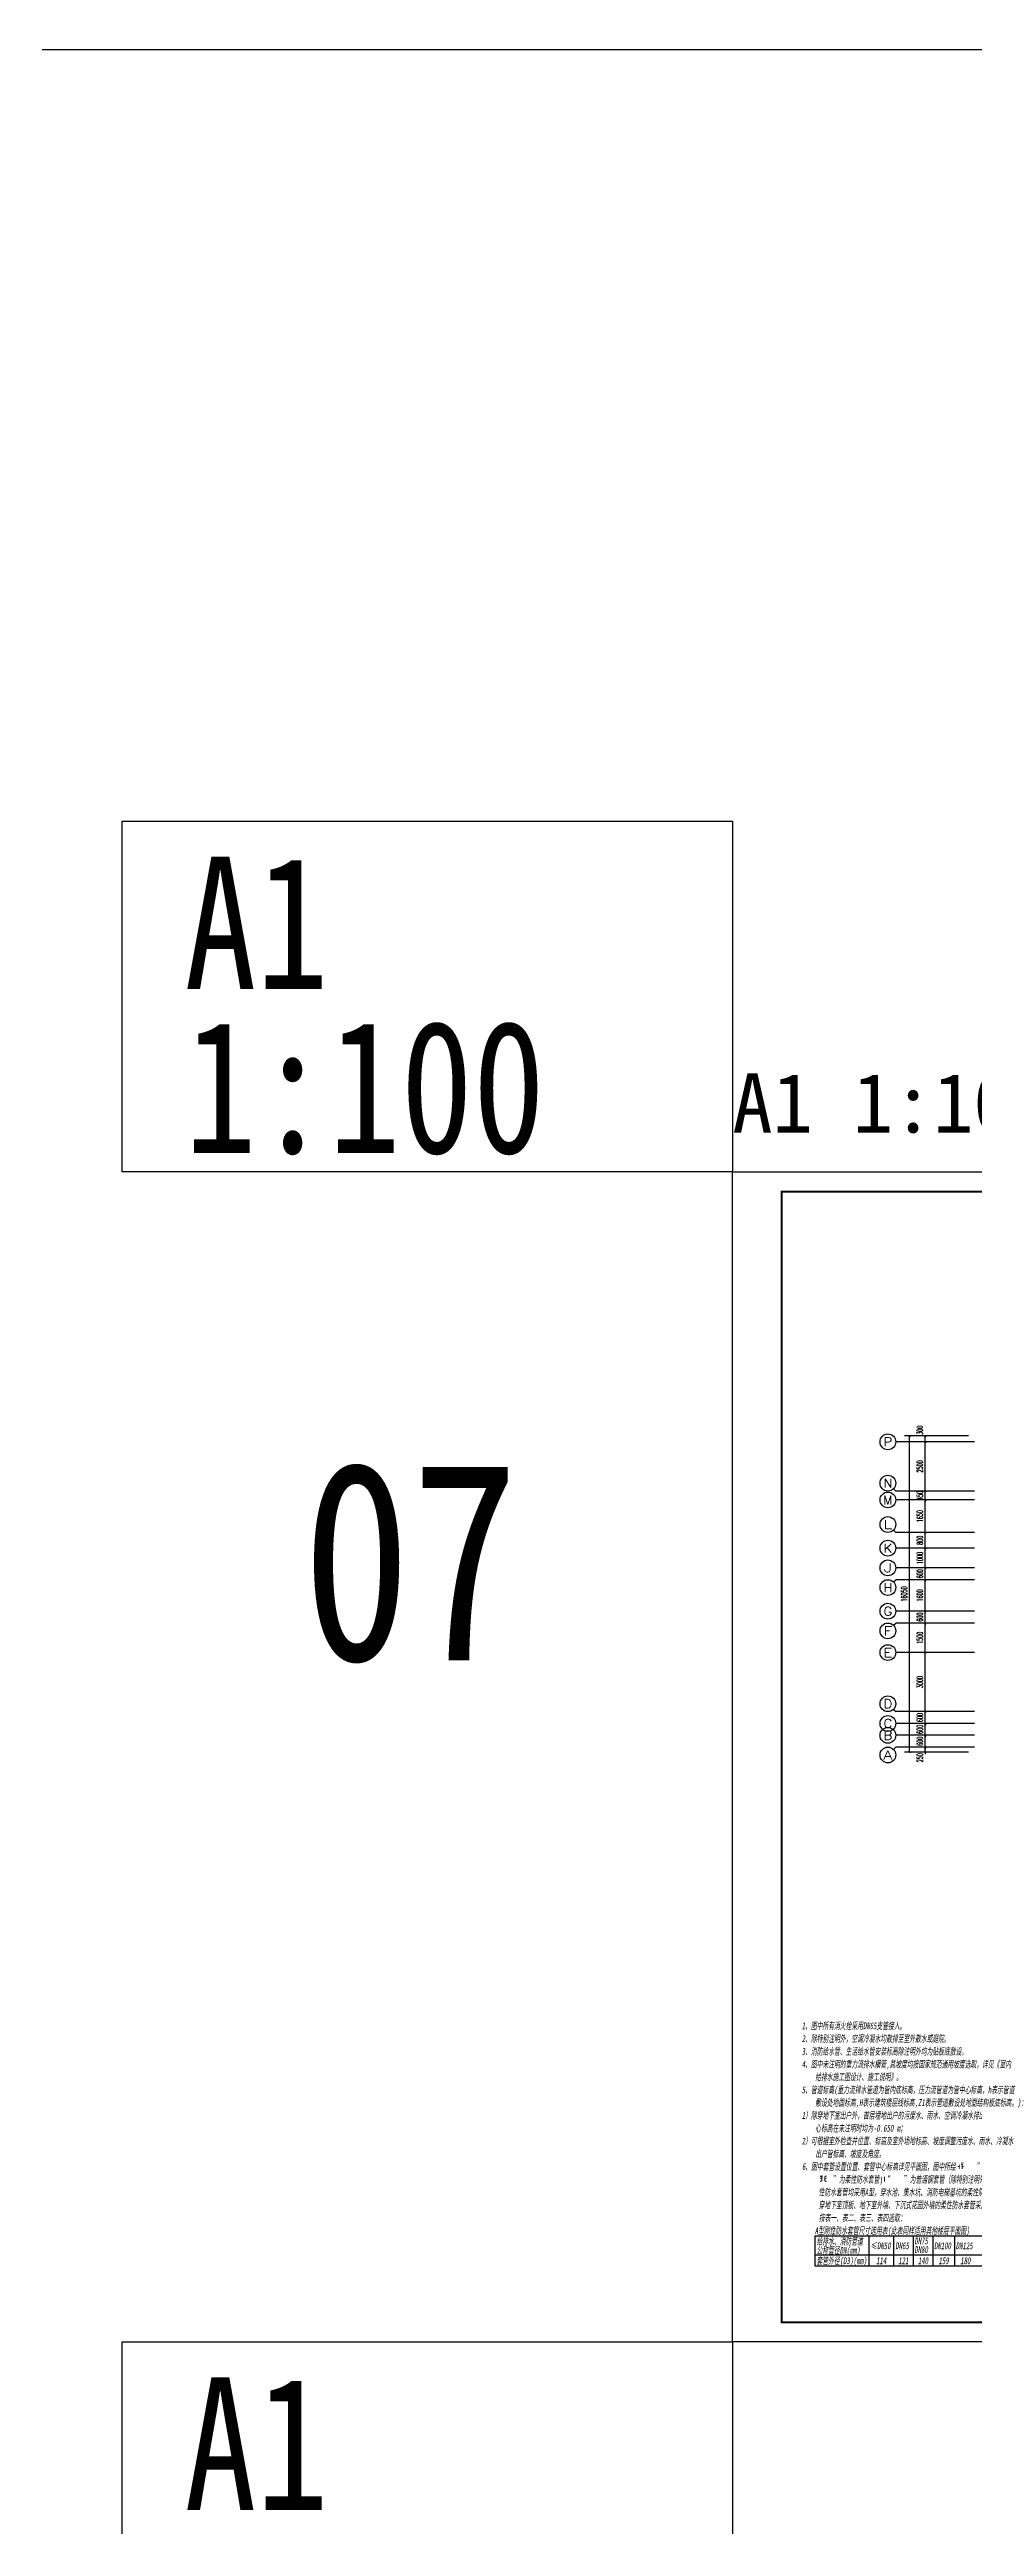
# Model space of a CAD drawing. Extents: x 27938 to 1507990, y 110129 to 923079.
# Drawn here: x 778917 to 825917, y 633092 to 758839 of the extents above; entities that cross this region are included whole.
import ezdxf
from ezdxf.enums import TextEntityAlignment as Align
from ezdxf.xclip import XClip

# ---------------------------------------------------------------- set-up
doc = ezdxf.new("R2010")
doc.units = 0
doc.header["$LTSCALE"] = 1000
doc.header["$MEASUREMENT"] = 0
doc.header["$XCLIPFRAME"] = 0
for name, color, linetype in [('----建筑底图', 8, 'Continuous'), ('-SP', 2, 'XFP'), ('AXIS', 3, 'Continuous'), ('AXIS_TEXT', 7, 'Continuous'), ('DOTE', 1, 'Continuous'), ('text', 7, 'Continuous'), ('图框', 140, 'Continuous')]:
    doc.layers.add(name, color=color, linetype=linetype)
doc.layers.add('yichutu', color=7, linetype='Continuous', true_color=0xffffff, plot=False)
doc.styles.add('_TCH_AXIS', font='COMPLEX', dxfattribs={"bigfont": 'GBCBIG'})
doc.styles.add('_TCH_DIM_T3', font='SIMPLEX.shx', dxfattribs={"width": 0.494118, "bigfont": 'GBCBIG.shx'})
doc.styles.add('_TCH_LABEL', font='simhei.ttf')
doc.styles.add('COMPLEX', font='COMPLEX')
doc.styles.add('ST', font='', dxfattribs={"width": 0.8})
doc.styles.get("Standard").update_dxf_attribs({"font": 'gbenor.shx', "bigfont": 'gbcbig.shx'})
doc.styles.add('黑体', font='simhei.ttf')
doc.styles.get('ST').set_extended_font_data('SimSun')
doc.linetypes.add('XFP', pattern='A,3,-0.2,["XFP",Standard,S=0.25,R=0,X=-0.1,Y=-0.115],-0.6', length=3.8)
doc.dimstyles.new('_TCH_ARCH&&100', dxfattribs={"dimtxt": 297.5, "dimasz": 100, "dimexe": 250, "dimexo": 300, "dimgap": 126.25, "dimtad": 1, "dimdec": 0, "dimzin": 0, "dimdsep": 46, "dimtxsty": '_TCH_DIM_T3', "dimblk": 'ARCHTICK', "dimcen": 0.09, "dimclrt": 4, "dimazin": 2, "dimtfac": 1, "dimtdec": 0, "dimtix": 1, "dimtmove": 2, "dimatfit": 3, "dimfxl": 100, "dimtolj": 1, "dimtzin": 0, "dimarcsym": 0})

# ---------------------------------------------------------------- blocks, each defined once
blk = doc.blocks.new('TK')
at = {"layer": '图框'}
blk.add_lwpolyline([(465375, 548714), (549475, 548714), (549475, 489314), (465375, 489314)], close=True, dxfattribs=at)
blk.add_lwpolyline([(465375, 548714), (549475, 548714), (549475, 489314), (465375, 489314)], close=True, dxfattribs=at)
at = {"layer": '图框', "const_width": 100}
blk.add_lwpolyline([(548475, 490314), (548475, 547714), (467875, 547714), (467875, 490314)], close=True, dxfattribs=at)
blk = doc.blocks.new('yct-841-594-84100-59399.9999999999-100-1000.0')
at = {"layer": 'yichutu', "color": 7, "true_color": 0xffffff}
blk.add_lwpolyline([(0, 0), (0, 59400), (84100, 59400), (84100, 0)], close=True, dxfattribs=at)
at = {"layer": 'yichutu', "color": 7, "true_color": 0xffffff, "style": '_TCH_LABEL'}
blk.add_text('A1 1:100', height=3000, dxfattribs=at).set_placement((0, 61400))
blk = doc.blocks.new('A$C74D73064')
at = {"layer": 'DOTE', "color": 0}
for p, q in [((186069.2, 61719.3), (-82096.5, 61719.3)), ((186069.2, 54519.3), (-82096.5, 54519.3))]:
    blk.add_line(p, q, dxfattribs=at)
blk = doc.blocks.new('_ArchTick')
at = {"color": 0, "linetype": 'ByBlock', "const_width": 0.4}
blk.add_lwpolyline([(-0.5, -0.5), (0.5, 0.5)], dxfattribs=at)
blk = doc.blocks.new('*D908')
at = {"layer": 'AXIS', "color": 0, "lineweight": -2}
for p, q in [((823417, 672657), (823417, 672757)), ((825617, 672657), (823167, 672657)), ((825617, 672407), (823167, 672407)), ((823417, 672407), (823417, 672657)), ((823417, 672407), (823417, 672307))]:
    blk.add_line(p, q, dxfattribs=at)
at = {"layer": 'Defpoints', "color": 0}
for p in [(823417, 672657), (825917, 672657), (825917, 672407)]:
    blk.add_point(p, dxfattribs=at)
at = {"layer": 'AXIS', "color": 0, "lineweight": -2, "xscale": 100, "yscale": 100, "zscale": 100}
for p, rotation in [((823417, 672657), 270), ((823417, 672407), 90)]:
    blk.add_blockref('_ArchTick', p, dxfattribs=dict(at, rotation=rotation))
at = {"layer": 'AXIS', "color": 4, "insert": (823142, 672118), "char_height": 297.5, "attachment_point": 5, "rotation": 90, "style": '_TCH_DIM_T3'}
blk.add_mtext('\\A1;250', dxfattribs=at)
blk = doc.blocks.new('*D909')
at = {"layer": 'AXIS', "color": 0, "lineweight": -2}
for p, q in [((825617, 673257), (823167, 673257)), ((823417, 673257), (823417, 673357)), ((823417, 672657), (823417, 673257)), ((825617, 672657), (823167, 672657)), ((823417, 672657), (823417, 672557))]:
    blk.add_line(p, q, dxfattribs=at)
at = {"layer": 'Defpoints', "color": 0}
for p in [(823417, 673257), (825917, 673257), (825917, 672657)]:
    blk.add_point(p, dxfattribs=at)
at = {"layer": 'AXIS', "color": 0, "lineweight": -2, "xscale": 100, "yscale": 100, "zscale": 100}
for p, rotation in [((823417, 673257), 270), ((823417, 672657), 90)]:
    blk.add_blockref('_ArchTick', p, dxfattribs=dict(at, rotation=rotation))
at = {"layer": 'AXIS', "color": 4, "insert": (823142, 672957), "char_height": 297.5, "attachment_point": 5, "rotation": 90, "style": '_TCH_DIM_T3'}
blk.add_mtext('\\A1;600', dxfattribs=at)
blk = doc.blocks.new('*D910')
at = {"layer": 'AXIS', "color": 0, "lineweight": -2}
for p, q in [((825617, 673857), (823167, 673857)), ((825617, 673257), (823167, 673257)), ((823417, 673857), (823417, 673957)), ((823417, 673257), (823417, 673857)), ((823417, 673257), (823417, 673157))]:
    blk.add_line(p, q, dxfattribs=at)
at = {"layer": 'Defpoints', "color": 0}
for p in [(823417, 673857), (825917, 673857), (825917, 673257)]:
    blk.add_point(p, dxfattribs=at)
at = {"layer": 'AXIS', "color": 0, "lineweight": -2, "xscale": 100, "yscale": 100, "zscale": 100}
for p, rotation in [((823417, 673857), 270), ((823417, 673257), 90)]:
    blk.add_blockref('_ArchTick', p, dxfattribs=dict(at, rotation=rotation))
at = {"layer": 'AXIS', "color": 4, "insert": (823142, 673557), "char_height": 297.5, "attachment_point": 5, "rotation": 90, "style": '_TCH_DIM_T3'}
blk.add_mtext('\\A1;600', dxfattribs=at)
blk = doc.blocks.new('*D911')
at = {"layer": 'AXIS', "color": 0, "lineweight": -2}
for p, q in [((825617, 674457), (823167, 674457)), ((823417, 674457), (823417, 674557)), ((823417, 673857), (823417, 674457)), ((825617, 673857), (823167, 673857)), ((823417, 673857), (823417, 673757))]:
    blk.add_line(p, q, dxfattribs=at)
at = {"layer": 'Defpoints', "color": 0}
for p in [(823417, 674457), (825917, 674457), (825917, 673857)]:
    blk.add_point(p, dxfattribs=at)
at = {"layer": 'AXIS', "color": 0, "lineweight": -2, "xscale": 100, "yscale": 100, "zscale": 100}
for p, rotation in [((823417, 674457), 270), ((823417, 673857), 90)]:
    blk.add_blockref('_ArchTick', p, dxfattribs=dict(at, rotation=rotation))
at = {"layer": 'AXIS', "color": 4, "insert": (823142, 674157), "char_height": 297.5, "attachment_point": 5, "rotation": 90, "style": '_TCH_DIM_T3'}
blk.add_mtext('\\A1;600', dxfattribs=at)
blk = doc.blocks.new('*D912')
at = {"layer": 'AXIS', "color": 0, "lineweight": -2}
for p, q in [((825617, 677457), (823167, 677457)), ((823417, 674457), (823417, 677457)), ((825617, 674457), (823167, 674457))]:
    blk.add_line(p, q, dxfattribs=at)
at = {"layer": 'Defpoints', "color": 0}
for p in [(823417, 677457), (825917, 677457), (825917, 674457)]:
    blk.add_point(p, dxfattribs=at)
at = {"layer": 'AXIS', "color": 0, "lineweight": -2, "xscale": 100, "yscale": 100, "zscale": 100}
for p, rotation in [((823417, 677457), 90), ((823417, 674457), 270)]:
    blk.add_blockref('_ArchTick', p, dxfattribs=dict(at, rotation=rotation))
at = {"layer": 'AXIS', "color": 4, "insert": (823142, 675957), "char_height": 297.5, "attachment_point": 5, "rotation": 90, "style": '_TCH_DIM_T3'}
blk.add_mtext('\\A1;3000', dxfattribs=at)
blk = doc.blocks.new('*D913')
at = {"layer": 'AXIS', "color": 0, "lineweight": -2}
for p, q in [((825617, 678957), (823167, 678957)), ((823417, 677457), (823417, 678957)), ((825617, 677457), (823167, 677457))]:
    blk.add_line(p, q, dxfattribs=at)
at = {"layer": 'Defpoints', "color": 0}
for p in [(823417, 678957), (825917, 678957), (825917, 677457)]:
    blk.add_point(p, dxfattribs=at)
at = {"layer": 'AXIS', "color": 0, "lineweight": -2, "xscale": 100, "yscale": 100, "zscale": 100}
for p, rotation in [((823417, 678957), 90), ((823417, 677457), 270)]:
    blk.add_blockref('_ArchTick', p, dxfattribs=dict(at, rotation=rotation))
at = {"layer": 'AXIS', "color": 4, "insert": (823142, 678207), "char_height": 297.5, "attachment_point": 5, "rotation": 90, "style": '_TCH_DIM_T3'}
blk.add_mtext('\\A1;1500', dxfattribs=at)
blk = doc.blocks.new('*D914')
at = {"layer": 'AXIS', "color": 0, "lineweight": -2}
for p, q in [((825617, 679557), (823167, 679557)), ((823417, 679557), (823417, 679657)), ((823417, 678957), (823417, 679557)), ((825617, 678957), (823167, 678957)), ((823417, 678957), (823417, 678857))]:
    blk.add_line(p, q, dxfattribs=at)
at = {"layer": 'Defpoints', "color": 0}
for p in [(823417, 679557), (825917, 679557), (825917, 678957)]:
    blk.add_point(p, dxfattribs=at)
at = {"layer": 'AXIS', "color": 0, "lineweight": -2, "xscale": 100, "yscale": 100, "zscale": 100}
for p, rotation in [((823417, 679557), 270), ((823417, 678957), 90)]:
    blk.add_blockref('_ArchTick', p, dxfattribs=dict(at, rotation=rotation))
at = {"layer": 'AXIS', "color": 4, "insert": (823142, 679257), "char_height": 297.5, "attachment_point": 5, "rotation": 90, "style": '_TCH_DIM_T3'}
blk.add_mtext('\\A1;600', dxfattribs=at)
blk = doc.blocks.new('*D915')
at = {"layer": 'AXIS', "color": 0, "lineweight": -2}
for p, q in [((825617, 681157), (823167, 681157)), ((823417, 679557), (823417, 681157)), ((825617, 679557), (823167, 679557))]:
    blk.add_line(p, q, dxfattribs=at)
at = {"layer": 'Defpoints', "color": 0}
for p in [(823417, 681157), (825917, 681157), (825917, 679557)]:
    blk.add_point(p, dxfattribs=at)
at = {"layer": 'AXIS', "color": 0, "lineweight": -2, "xscale": 100, "yscale": 100, "zscale": 100}
for p, rotation in [((823417, 681157), 90), ((823417, 679557), 270)]:
    blk.add_blockref('_ArchTick', p, dxfattribs=dict(at, rotation=rotation))
at = {"layer": 'AXIS', "color": 4, "insert": (823142, 680357), "char_height": 297.5, "attachment_point": 5, "rotation": 90, "style": '_TCH_DIM_T3'}
blk.add_mtext('\\A1;1600', dxfattribs=at)
blk = doc.blocks.new('*D916')
at = {"layer": 'AXIS', "color": 0, "lineweight": -2}
for p, q in [((825617, 681757), (823167, 681757)), ((823417, 681757), (823417, 681857)), ((823417, 681157), (823417, 681757)), ((825617, 681157), (823167, 681157)), ((823417, 681157), (823417, 681057))]:
    blk.add_line(p, q, dxfattribs=at)
at = {"layer": 'Defpoints', "color": 0}
for p in [(823417, 681757), (825917, 681757), (825917, 681157)]:
    blk.add_point(p, dxfattribs=at)
at = {"layer": 'AXIS', "color": 0, "lineweight": -2, "xscale": 100, "yscale": 100, "zscale": 100}
for p, rotation in [((823417, 681757), 270), ((823417, 681157), 90)]:
    blk.add_blockref('_ArchTick', p, dxfattribs=dict(at, rotation=rotation))
at = {"layer": 'AXIS', "color": 4, "insert": (823142, 681457), "char_height": 297.5, "attachment_point": 5, "rotation": 90, "style": '_TCH_DIM_T3'}
blk.add_mtext('\\A1;600', dxfattribs=at)
blk = doc.blocks.new('*D917')
at = {"layer": 'AXIS', "color": 0, "lineweight": -2}
for p, q in [((825617, 682757), (823167, 682757)), ((825617, 681757), (823167, 681757)), ((823417, 681757), (823417, 682757))]:
    blk.add_line(p, q, dxfattribs=at)
at = {"layer": 'Defpoints', "color": 0}
for p in [(823417, 682757), (825917, 682757), (825917, 681757)]:
    blk.add_point(p, dxfattribs=at)
at = {"layer": 'AXIS', "color": 0, "lineweight": -2, "xscale": 100, "yscale": 100, "zscale": 100}
for p, rotation in [((823417, 682757), 90), ((823417, 681757), 270)]:
    blk.add_blockref('_ArchTick', p, dxfattribs=dict(at, rotation=rotation))
at = {"layer": 'AXIS', "color": 4, "insert": (823142, 682257), "char_height": 297.5, "attachment_point": 5, "rotation": 90, "style": '_TCH_DIM_T3'}
blk.add_mtext('\\A1;1000', dxfattribs=at)
blk = doc.blocks.new('*D918')
at = {"layer": 'AXIS', "color": 0, "lineweight": -2}
for p, q in [((825617, 683557), (823167, 683557)), ((823417, 682757), (823417, 683557)), ((825617, 682757), (823167, 682757))]:
    blk.add_line(p, q, dxfattribs=at)
at = {"layer": 'Defpoints', "color": 0}
for p in [(823417, 683557), (825917, 683557), (825917, 682757)]:
    blk.add_point(p, dxfattribs=at)
at = {"layer": 'AXIS', "color": 0, "lineweight": -2, "xscale": 100, "yscale": 100, "zscale": 100}
for p, rotation in [((823417, 683557), 90), ((823417, 682757), 270)]:
    blk.add_blockref('_ArchTick', p, dxfattribs=dict(at, rotation=rotation))
at = {"layer": 'AXIS', "color": 4, "insert": (823142, 683157), "char_height": 297.5, "attachment_point": 5, "rotation": 90, "style": '_TCH_DIM_T3'}
blk.add_mtext('\\A1;800', dxfattribs=at)
blk = doc.blocks.new('*D919')
at = {"layer": 'AXIS', "color": 0, "lineweight": -2}
for p, q in [((825617, 685207), (823167, 685207)), ((823417, 683557), (823417, 685207)), ((825617, 683557), (823167, 683557))]:
    blk.add_line(p, q, dxfattribs=at)
at = {"layer": 'Defpoints', "color": 0}
for p in [(823417, 685207), (825917, 685207), (825917, 683557)]:
    blk.add_point(p, dxfattribs=at)
at = {"layer": 'AXIS', "color": 0, "lineweight": -2, "xscale": 100, "yscale": 100, "zscale": 100}
for p, rotation in [((823417, 685207), 90), ((823417, 683557), 270)]:
    blk.add_blockref('_ArchTick', p, dxfattribs=dict(at, rotation=rotation))
at = {"layer": 'AXIS', "color": 4, "insert": (823142, 684382), "char_height": 297.5, "attachment_point": 5, "rotation": 90, "style": '_TCH_DIM_T3'}
blk.add_mtext('\\A1;1650', dxfattribs=at)
blk = doc.blocks.new('*D920')
at = {"layer": 'AXIS', "color": 0, "lineweight": -2}
for p, q in [((825617, 685657), (823167, 685657)), ((823417, 685657), (823417, 685757)), ((823417, 685207), (823417, 685657)), ((825617, 685207), (823167, 685207)), ((823417, 685207), (823417, 685107))]:
    blk.add_line(p, q, dxfattribs=at)
at = {"layer": 'Defpoints', "color": 0}
for p in [(823417, 685657), (825917, 685657), (825917, 685207)]:
    blk.add_point(p, dxfattribs=at)
at = {"layer": 'AXIS', "color": 0, "lineweight": -2, "xscale": 100, "yscale": 100, "zscale": 100}
for p, rotation in [((823417, 685657), 270), ((823417, 685207), 90)]:
    blk.add_blockref('_ArchTick', p, dxfattribs=dict(at, rotation=rotation))
at = {"layer": 'AXIS', "color": 4, "insert": (823142, 685432), "char_height": 297.5, "attachment_point": 5, "rotation": 90, "style": '_TCH_DIM_T3'}
blk.add_mtext('\\A1;450', dxfattribs=at)
blk = doc.blocks.new('*D921')
at = {"layer": 'AXIS', "color": 0, "lineweight": -2}
for p, q in [((825617, 688157), (823167, 688157)), ((823417, 685657), (823417, 688157)), ((825617, 685657), (823167, 685657))]:
    blk.add_line(p, q, dxfattribs=at)
at = {"layer": 'Defpoints', "color": 0}
for p in [(823417, 688157), (825917, 688157), (825917, 685657)]:
    blk.add_point(p, dxfattribs=at)
at = {"layer": 'AXIS', "color": 0, "lineweight": -2, "xscale": 100, "yscale": 100, "zscale": 100}
for p, rotation in [((823417, 688157), 90), ((823417, 685657), 270)]:
    blk.add_blockref('_ArchTick', p, dxfattribs=dict(at, rotation=rotation))
at = {"layer": 'AXIS', "color": 4, "insert": (823142, 686907), "char_height": 297.5, "attachment_point": 5, "rotation": 90, "style": '_TCH_DIM_T3'}
blk.add_mtext('\\A1;2500', dxfattribs=at)
blk = doc.blocks.new('*D922')
at = {"layer": 'AXIS', "color": 0, "lineweight": -2}
for p, q in [((825617, 688457), (823167, 688457)), ((825617, 688157), (823167, 688157)), ((823417, 688157), (823417, 688457))]:
    blk.add_line(p, q, dxfattribs=at)
at = {"layer": 'Defpoints', "color": 0}
for p in [(823417, 688457), (825917, 688457), (825917, 688157)]:
    blk.add_point(p, dxfattribs=at)
at = {"layer": 'AXIS', "color": 0, "lineweight": -2, "xscale": 100, "yscale": 100, "zscale": 100}
for p, rotation in [((823417, 688457), 90), ((823417, 688157), 270)]:
    blk.add_blockref('_ArchTick', p, dxfattribs=dict(at, rotation=rotation))
at = {"layer": 'AXIS', "color": 4, "insert": (823142, 688746), "char_height": 297.5, "attachment_point": 5, "rotation": 90, "style": '_TCH_DIM_T3'}
blk.add_mtext('\\A1;300', dxfattribs=at)
blk = doc.blocks.new('*D923')
at = {"layer": 'AXIS', "color": 0, "lineweight": -2}
for p, q in [((825617, 688457), (822367, 688457)), ((822617, 672407), (822617, 688457)), ((825617, 672407), (822367, 672407))]:
    blk.add_line(p, q, dxfattribs=at)
at = {"layer": 'Defpoints', "color": 0}
for p in [(822617, 688457), (825917, 688457), (825917, 672407)]:
    blk.add_point(p, dxfattribs=at)
at = {"layer": 'AXIS', "color": 0, "lineweight": -2, "xscale": 100, "yscale": 100, "zscale": 100}
for p, rotation in [((822617, 688457), 90), ((822617, 672407), 270)]:
    blk.add_blockref('_ArchTick', p, dxfattribs=dict(at, rotation=rotation))
at = {"layer": 'AXIS', "color": 4, "insert": (822342, 680432), "char_height": 297.5, "attachment_point": 5, "rotation": 90, "style": '_TCH_DIM_T3'}
blk.add_mtext('\\A1;16050', dxfattribs=at)
blk = doc.blocks.new('_AXISO')
at = {"color": 0}
blk.add_circle((0, 0), 0.5, dxfattribs=at)
at = {"layer": 'AXIS_TEXT', "color": 0, "style": 'COMPLEX', "width": 1.041667}
blk.add_attdef('A', text='', height=0.56, dxfattribs=at).set_placement((-0.25, -0.28), (0.25, -0.28), align=Align.FIT)

msp = doc.modelspace()

# ---------------------------------------------------------------- linework, layer by layer
at = {"layer": '-SP', "color": 0, "linetype": 'ByBlock'}
for p, q in [((817799.9, 647847.6), (828199.9, 647847.6)), ((817799.9, 647847.6), (817799.9, 646327.6)), ((820549.9, 647847.6), (820549.9, 646327.6)), ((821799.9, 647847.6), (821799.9, 646327.6)), ((822799.9, 647847.6), (822799.9, 646327.6)), ((823799.9, 647847.6), (823799.9, 646327.6)), ((824899.9, 647847.6), (824899.9, 646327.6)), ((817799.9, 646887.6), (828199.9, 646887.6)), ((817799.9, 646327.6), (828199.9, 646327.6))]:
    msp.add_line(p, q, dxfattribs=at)
at = {"layer": '-SP', "color": 0}
for points, const_width in [([(825061.2, 651364.3), (825141.2, 651364.3)], 40), ([(825141.2, 651364.3), (825141.2, 651484.3)], 40), ([(825141.2, 651364.3), (825141.2, 651244.3)], 40), ([(825291.2, 651364.3), (825291.2, 651484.3)], 40), ([(825291.2, 651364.3), (825291.2, 651244.3)], 40), ([(825371.2, 651364.3), (825291.2, 651364.3)], 40), ([(818157.3, 650872.4), (818073.3, 650872.4)], 42), ([(818073.3, 650746.4), (818157.3, 650746.4)], 42), ([(818157.3, 650620.4), (818073.3, 650620.4)], 42), ([(818157.3, 650746.4), (818157.3, 650872.4)], 42), ([(818157.3, 650746.4), (818157.3, 650620.4)], 42), ([(818398.8, 650872.4), (818314.8, 650872.4)], 42), ([(818314.8, 650746.4), (818314.8, 650872.4)], 42), ([(818314.8, 650746.4), (818314.8, 650620.4)], 42), ([(818398.8, 650746.4), (818314.8, 650746.4)], 42), ([(818398.8, 650620.4), (818314.8, 650620.4)], 42), ([(821182.7, 650729.3), (821182.7, 650855.3)], 42), ([(821182.7, 650729.3), (821182.7, 650603.3)], 42), ([(821340.2, 650729.3), (821340.2, 650855.3)], 42), ([(821340.2, 650729.3), (821340.2, 650603.3)], 42)]:
    msp.add_lwpolyline(points, dxfattribs=dict(at, const_width=const_width))
at = {"color": 225, "ltscale": 0.5}
msp.add_lwpolyline([(247269, 758838.9), (1507989.5, 758838.9), (1507989.5, 110128.8), (247269, 110128.8)], close=True, dxfattribs=at)
at = {"layer": 'AXIS', "color": 8}
for p, q in [((825916.6, 688157.2), (821916.6, 688157.2)), ((821799.4, 685774.3), (821916.6, 685657.2)), ((825916.6, 685657.2), (821916.6, 685657.2)), ((825916.6, 685207.2), (821916.6, 685207.2)), ((821799.4, 683674.3), (821916.6, 683557.2)), ((825916.6, 683557.2), (821916.6, 683557.2)), ((825916.6, 682757.2), (821916.6, 682757.2)), ((825916.6, 681757.2), (821916.6, 681757.2)), ((821799.4, 681040.3), (821916.6, 681157.4)), ((825916.6, 681157.4), (821916.6, 681157.4)), ((825916.6, 679557.2), (821916.6, 679557.2)), ((821799.4, 678840), (821916.6, 678957.2)), ((825916.6, 678957.2), (821916.6, 678957.2)), ((825916.6, 677457.2), (821916.6, 677457.2)), ((821799.4, 674574.3), (821916.6, 674457.2)), ((825916.6, 674457.2), (821916.6, 674457.2)), ((825916.6, 673857.2), (821916.6, 673857.2)), ((825916.6, 673257.2), (821916.6, 673257.2)), ((821799.4, 672540), (821916.6, 672657.2)), ((825916.6, 672657.2), (821916.6, 672657.2))]:
    msp.add_line(p, q, dxfattribs=at)
at = {"layer": 'text', "color": 2}
for points in [[(813614.1, 701857), (782614.1, 701857), (782614.1, 719665.3), (813614.1, 719665.3)], [(813614.1, 624648.6), (782614.1, 624648.6), (782614.1, 642457), (813614.1, 642457)]]:
    msp.add_lwpolyline(points, close=True, dxfattribs=at)

# ---------------------------------------------------------------- block references
at = {"layer": '----建筑底图', "color": 8}
ref = msp.add_blockref('A$C74D73064', (730993.1, 609539.2), dxfattribs=at)
XClip(ref).set_block_clipping_path([(-72082.5976296387, 50822.2577331646), (-18082.6107620973, 70322.2577319878)])
msp.add_blockref('TK', (348239.1, 153143.3))
at = {"layer": 'AXIS', "color": 8}
ref = msp.add_blockref('_AXISO', (821516.6, 688157.2), dxfattribs=dict(at, xscale=800, yscale=800, zscale=800))
ref.add_attrib('A', 'P', dxfattribs={"layer": 'AXIS_TEXT', "color": 8, "ltscale": 0.5, "height": 452.5, "style": '_TCH_AXIS', "width": 1.235294}).set_placement((821290.3, 687930.9), (821742.9, 687930.9), align=Align.FIT)
ref = msp.add_blockref('_AXISO', (821516.6, 686057.2), dxfattribs=dict(at, xscale=800, yscale=800, zscale=800))
ref.add_attrib('A', 'N', dxfattribs={"layer": 'AXIS_TEXT', "color": 8, "ltscale": 0.5, "height": 452.5, "style": '_TCH_AXIS', "width": 1.105263}).set_placement((821290.3, 685830.9), (821742.9, 685830.9), align=Align.FIT)
ref = msp.add_blockref('_AXISO', (821516.6, 685207.2), dxfattribs=dict(at, xscale=800, yscale=800, zscale=800))
ref.add_attrib('A', 'M', dxfattribs={"layer": 'AXIS_TEXT', "color": 8, "ltscale": 0.5, "height": 452.5, "style": '_TCH_AXIS'}).set_placement((821290.3, 684980.9), (821742.9, 684980.9), align=Align.FIT)
ref = msp.add_blockref('_AXISO', (821516.6, 683957.2), dxfattribs=dict(at, xscale=800, yscale=800, zscale=800))
ref.add_attrib('A', 'L', dxfattribs={"layer": 'AXIS_TEXT', "color": 8, "ltscale": 0.5, "height": 452.5, "style": '_TCH_AXIS', "width": 1.4}).set_placement((821290.3, 683730.9), (821742.9, 683730.9), align=Align.FIT)
ref = msp.add_blockref('_AXISO', (821516.6, 682757.2), dxfattribs=dict(at, xscale=800, yscale=800, zscale=800))
ref.add_attrib('A', 'K', dxfattribs={"layer": 'AXIS_TEXT', "color": 8, "ltscale": 0.5, "height": 452.5, "style": '_TCH_AXIS', "width": 1.105263}).set_placement((821290.3, 682530.9), (821742.9, 682530.9), align=Align.FIT)
ref = msp.add_blockref('_AXISO', (821516.6, 681757.2), dxfattribs=dict(at, xscale=800, yscale=800, zscale=800))
ref.add_attrib('A', 'J', dxfattribs={"layer": 'AXIS_TEXT', "color": 8, "ltscale": 0.5, "height": 452.5, "style": '_TCH_AXIS', "width": 1.909091}).set_placement((821290.3, 681530.9), (821742.9, 681530.9), align=Align.FIT)
ref = msp.add_blockref('_AXISO', (821516.6, 680757.4), dxfattribs=dict(at, xscale=800, yscale=800, zscale=800))
ref.add_attrib('A', 'H', dxfattribs={"layer": 'AXIS_TEXT', "color": 8, "ltscale": 0.5, "height": 452.5, "style": '_TCH_AXIS', "width": 1.05}).set_placement((821290.3, 680531.2), (821742.9, 680531.2), align=Align.FIT)
ref = msp.add_blockref('_AXISO', (821516.6, 679557.2), dxfattribs=dict(at, xscale=800, yscale=800, zscale=800))
ref.add_attrib('A', 'G', dxfattribs={"layer": 'AXIS_TEXT', "color": 8, "ltscale": 0.5, "height": 452.5, "style": '_TCH_AXIS', "width": 1.166667}).set_placement((821290.3, 679330.9), (821742.9, 679330.9), align=Align.FIT)
ref = msp.add_blockref('_AXISO', (821516.6, 678557.2), dxfattribs=dict(at, xscale=800, yscale=800, zscale=800))
ref.add_attrib('A', 'F', dxfattribs={"layer": 'AXIS_TEXT', "color": 8, "ltscale": 0.5, "height": 452.5, "style": '_TCH_AXIS', "width": 1.3125}).set_placement((821290.3, 678330.9), (821742.9, 678330.9), align=Align.FIT)
ref = msp.add_blockref('_AXISO', (821516.6, 677457.2), dxfattribs=dict(at, xscale=800, yscale=800, zscale=800))
ref.add_attrib('A', 'E', dxfattribs={"layer": 'AXIS_TEXT', "color": 8, "ltscale": 0.5, "height": 452.5, "style": '_TCH_AXIS', "width": 1.3125}).set_placement((821290.3, 677230.9), (821742.9, 677230.9), align=Align.FIT)
ref = msp.add_blockref('_AXISO', (821516.6, 674857.2), dxfattribs=dict(at, xscale=800, yscale=800, zscale=800))
ref.add_attrib('A', 'D', dxfattribs={"layer": 'AXIS_TEXT', "color": 8, "ltscale": 0.5, "height": 452.5, "style": '_TCH_AXIS', "width": 1.235294}).set_placement((821290.3, 674630.9), (821742.9, 674630.9), align=Align.FIT)
ref = msp.add_blockref('_AXISO', (821516.6, 673857.2), dxfattribs=dict(at, xscale=800, yscale=800, zscale=800))
ref.add_attrib('A', 'C', dxfattribs={"layer": 'AXIS_TEXT', "color": 8, "ltscale": 0.5, "height": 452.5, "style": '_TCH_AXIS', "width": 1.4}).set_placement((821290.3, 673630.9), (821742.9, 673630.9), align=Align.FIT)
ref = msp.add_blockref('_AXISO', (821516.6, 673257.2), dxfattribs=dict(at, xscale=800, yscale=800, zscale=800))
ref.add_attrib('A', 'B', dxfattribs={"layer": 'AXIS_TEXT', "color": 8, "ltscale": 0.5, "height": 452.5, "style": '_TCH_AXIS', "width": 1.235294}).set_placement((821290.3, 673030.9), (821742.9, 673030.9), align=Align.FIT)
ref = msp.add_blockref('_AXISO', (821516.6, 672257.2), dxfattribs=dict(at, xscale=800, yscale=800, zscale=800))
ref.add_attrib('A', 'A', dxfattribs={"layer": 'AXIS_TEXT', "color": 8, "ltscale": 0.5, "height": 452.5, "style": '_TCH_AXIS', "width": 1.166667}).set_placement((821290.3, 672030.9), (821742.9, 672030.9), align=Align.FIT)
at = {"layer": 'yichutu'}
msp.add_blockref('yct-841-594-84100-59399.9999999999-100-1000.0', (813614.1, 642457), dxfattribs=at)

# ---------------------------------------------------------------- texts
at = {"layer": '-SP', "color": 0, "style": 'ST', "oblique": 9, "width": 0.6}
for s, p in [('2、除特别注明外，空调冷凝水均散排至室外散水或庭院。', (817140.5, 657685.2)), ('1、图中所有消火栓采用DN65支管接入。', (817140.5, 658335.2)), ('3、消防给水管、生活给水管安装标高除注明外均为贴板底敷设。', (817140.5, 657035.2)), ('4、图中未注明的重力流排水横管,其坡度均按国家规范通用坡度选取，详见《室内', (817140.5, 656385.2)), ('5、管道标高(重力流排水管道为管内底标高，压力流管道为管中心标高，h表示管道', (817140.5, 655085.2)), ('    给排水施工图设计、施工说明》。', (817140.5, 655735.2)), ('    敷设处地面标高,H表示建筑楼层线标高,Z1表示管道敷设处地面结构板底标高。)：', (817140.5, 654435.2)), ('2）可根据室外检查井位置、标高及室外场地标高、坡度调整污废水、雨水、冷凝水', (817140.5, 652485.2)), ('6、图中套管设置位置、套管中心标高详见平面图，图中所绘“    ”为刚性防水套管，', (817153.3, 651185.2)), ('    出户管标高、坡度及角度。', (817140.5, 651835.2)), ('     性防水套管均采用A型，穿水池、集水坑、消防电梯基坑的柔性防水套管采用A型，', (817140.5, 649885.2)), ('    “   ”为柔性防水套管,“    ”为普通钢套管（除特别注明外）；除特别注明外刚', (817140.5, 650535.2)), ('     穿地下室顶板、地下室外墙、下沉式花园外墙的柔性防水套管采用B型，套管规格', (817140.5, 649235.2)), ('     按表一、表二、表三、表四选取：', (817153.3, 648585.2)), ('A型刚性防水套管尺寸选用表(此表同样适用其他楼层平面图)', (817799.9, 647935.2)), ('给排水、消防管道', (817891.4, 647391.6)), ('DN75', (822863.7, 647413.6)), ('套管外径(D3)(mm)', (817891.4, 646407.6)), ('公称管径DN(mm)', (817891.4, 646935.1)), ('≤DN50', (820624.2, 647167.6)), ('DN65', (821893.7, 647167.6)), ('DN80', (822863.7, 646973.4)), ('DN100', (823863.7, 647167.6)), ('DN125', (824963.7, 647167.6))]:
    msp.add_text(s, height=350, dxfattribs=at).set_placement(p)
at = {"layer": '-SP', "color": 1, "style": 'ST', "oblique": 9, "width": 0.6}
for s, p in [('1）除穿地下室出户外，首层埋地出户的污废水、雨水、空调冷凝水排出管道套管敷设管中', (817140.5, 653785.2)), ('    心标高在未注明时均为-0.650 m；', (817140.5, 653135.2))]:
    msp.add_text(s, height=350, dxfattribs=at).set_placement(p)
at = {"layer": '-SP', "color": 0, "style": 'ST', "oblique": 9, "width": 0.6}
for s, p in [('114', (821174.9, 646407.6)), ('121', (822299.9, 646407.6)), ('140', (823299.9, 646407.6)), ('159', (824349.9, 646407.6)), ('180', (825449.9, 646407.6))]:
    msp.add_text(s, height=350, dxfattribs=at).set_placement(p, align=Align.CENTER)
at = {"layer": 'text', "color": 2, "style": '黑体', "width": 0.8}
for s, p in [('A1', (785767.4, 711139.7)), ('1:100', (785777.3, 702813.6)), ('A1', (785767.4, 633931.4))]:
    msp.add_text(s, height=6729.45, dxfattribs=at).set_placement(p)
at = {"layer": 'text', "color": 1, "style": '黑体', "width": 0.8}
msp.add_text('07', height=10094.18, dxfattribs=at).set_placement((791773.3, 677067.6))

# ---------------------------------------------------------------- dimensions: what is measured, and where the dimension line sits
at = {"layer": 'AXIS', "color": 8}
for p1, p2, distance, picture, middle in [((825916.6, 672407.2), (825916.6, 688457.2), 3300, '*D923', (822341.6, 680432.2)), ((825916.6, 685657.2), (825916.6, 688157.2), 2500, '*D921', (823141.6, 686907.2)), ((825916.6, 685207.2), (825916.6, 685657.2), 2500, '*D920', (823141.6, 685432.2)), ((825916.6, 683557.2), (825916.6, 685207.2), 2500, '*D919', (823141.6, 684382.2)), ((825916.6, 682757.2), (825916.6, 683557.2), 2500, '*D918', (823141.6, 683157.2)), ((825916.6, 681757.2), (825916.6, 682757.2), 2500, '*D917', (823141.6, 682257.2)), ((825916.6, 681157.4), (825916.6, 681757.2), 2500, '*D916', (823141.6, 681457.3)), ((825916.6, 679557.2), (825916.6, 681157.4), 2500, '*D915', (823141.6, 680357.3)), ((825916.6, 678957.2), (825916.6, 679557.2), 2500, '*D914', (823141.6, 679257.2)), ((825916.6, 677457.2), (825916.6, 678957.2), 2500, '*D913', (823141.6, 678207.2)), ((825916.6, 674457.2), (825916.6, 677457.2), 2500, '*D912', (823141.6, 675957.2)), ((825916.6, 673857.2), (825916.6, 674457.2), 2500, '*D911', (823141.6, 674157.2)), ((825916.6, 673257.2), (825916.6, 673857.2), 2500, '*D910', (823141.6, 673557.2)), ((825916.6, 672657.2), (825916.6, 673257.2), 2500, '*D909', (823141.6, 672957.2))]:
    dim = msp.add_aligned_dim(p1=p1, p2=p2, distance=distance, dimstyle='_TCH_ARCH&&100', dxfattribs=at)
    dim.commit()
    dim.dimension.update_dxf_attribs({"geometry": picture, "text_midpoint": middle})
for base, p1, p2, picture, middle in [((823416.6, 688457.2), (825916.6, 688157.2), (825916.6, 688457.2), '*D922', (823141.6, 688746.2)), ((823416.6, 672657.2), (825916.6, 672407.2), (825916.6, 672657.2), '*D908', (823141.6, 672118.2))]:
    dim = msp.add_linear_dim(base=base, p1=p1, p2=p2, angle=90, dimstyle='_TCH_ARCH&&100', dxfattribs=at)
    dim.commit()
    dim.dimension.update_dxf_attribs({"geometry": picture, "text_midpoint": middle, "dimtype": 129})

doc.saveas('drawing.dxf')
